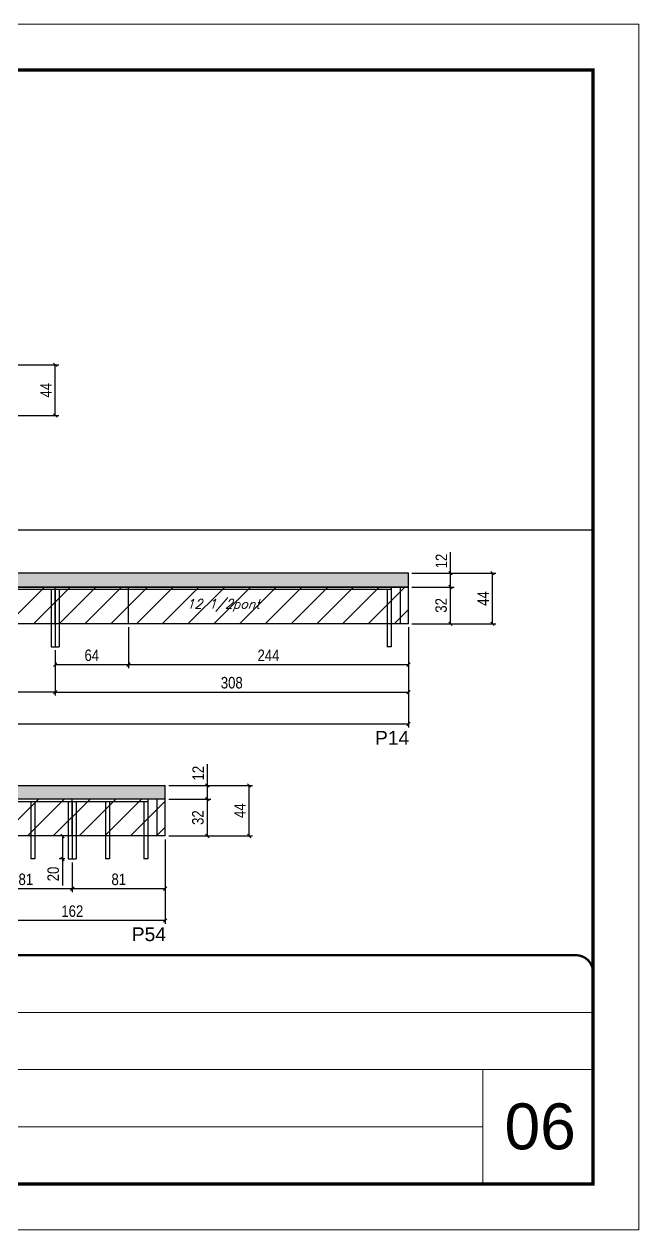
# Model space of a CAD drawing. Extents: x 3309 to 9590, y -2522 to 15424.
# Drawn here: x 5857 to 6393, y 12409 to 13459 of the extents above; entities that cross this region are included whole.
import ezdxf

# ---------------------------------------------------------------- set-up
doc = ezdxf.new("R2010")
doc.units = 0
doc.linetypes.add('CONTINUO', pattern=[0])
doc.linetypes.add('DASHED', pattern=[0.75, 0.5, -0.25])
for name, color, linetype in [('5', 5, 'Continuous'), ('COTA', 241, 'Continuous'), ('Painéis', 200, 'Continuous'), ('SARR_2.2x7', 40, 'Continuous'), ('SARR_3.5x7', 81, 'Continuous'), ('texto', 7, 'Continuous')]:
    doc.layers.add(name, color=color, linetype=linetype)
for name, color, linetype, lineweight in [('CARIMBO', 255, 'Continuous', 9), ('Folhas', 255, 'Continuous', 9), ('Hachura', 251, 'Continuous', 9), ('SARRAFO DE PRESSAO', 251, 'DASHED', 9)]:
    doc.layers.add(name, color=color, linetype=linetype, lineweight=lineweight)
doc.styles.add('ARIAL', font='arial.ttf')
doc.styles.add('COTA TECNICA', font='techl___.ttf', dxfattribs={"height": 10})
doc.styles.add('Romans', font='romans.shx')
doc.styles.get("Standard").update_dxf_attribs({"font": 'arial.ttf'})
doc.dimstyles.new('PAINEL', dxfattribs={"dimtxt": 10, "dimasz": 3, "dimexe": 3, "dimexo": 3, "dimgap": 3, "dimtad": 1, "dimdec": 1, "dimzin": 12, "dimdsep": 46, "dimtxsty": 'COTA TECNICA', "dimblk1": 'OBLIQUE', "dimblk2": 'OBLIQUE', "dimsah": 1, "dimcen": 0.9, "dimclrd": 4, "dimclre": 4, "dimclrt": 240, "dimadec": 1, "dimazin": 3, "dimtfac": 1, "dimtdec": 1, "dimtmove": 0, "dimatfit": 3, "dimfxl": 1, "dimtolj": 1, "dimtzin": 12, "dimarcsym": 0})

# ---------------------------------------------------------------- blocks, each defined once
blk = doc.blocks.new('9999999999')
at = {"color": 30, "linetype": 'CONTINUO'}
for p, q in [((98564.6, 34379.6), (99584, 34379.6)), ((98564.6, 34329.8), (99488, 34329.8)), ((99584, 34329.8), (99488, 34329.8)), ((99488, 34329.8), (99488, 34230.2)), ((98564.6, 34280), (99488, 34280))]:
    blk.add_line(p, q, dxfattribs=at)
at = {"color": 30, "linetype": 'CONTINUO', "const_width": 2}
blk.add_lwpolyline([(99584, 34230.2), (99584, 34414.4, 0.414214), (99569, 34429.4), (98229, 34429.4, 0.414214), (98214, 34414.4), (98214, 34245.2, 0.414214), (98229, 34230.2), (99584, 34230.2)], format="xyb", dxfattribs=at)
at = {"layer": 'Folhas'}
blk.add_lwpolyline([(98139, 34190.2), (99624, 34190.2), (99624, 35240.2), (98139, 35240.2)], close=True, dxfattribs=at)
at = {"layer": 'Folhas', "color": 30, "const_width": 3}
blk.add_lwpolyline([(98214, 34230.2), (99584, 34230.2), (99584, 35200.2), (98214, 35200.2)], close=True, dxfattribs=at)
blk = doc.blocks.new('_Oblique')
at = {"color": 0, "linetype": 'ByBlock', "lineweight": -2}
blk.add_line((-0.5, -0.5), (0.5, 0.5), dxfattribs=at)
blk = doc.blocks.new('*D123')
at = {"layer": 'COTA', "color": 4, "lineweight": -2, "transparency": 16777216}
for p, q in [((5814, 13162.5), (5887.2, 13162.5)), ((5884.2, 13118.5), (5884.2, 13162.5)), ((5814, 13118.5), (5887.2, 13118.5))]:
    blk.add_line(p, q, dxfattribs=at)
at = {"layer": 'Defpoints', "color": 0, "transparency": 16777216}
for p in [(5811, 13162.5), (5884.2, 13162.5), (5811, 13118.5)]:
    blk.add_point(p, dxfattribs=at)
at = {"layer": 'COTA', "color": 4, "lineweight": -2, "transparency": 16777216, "xscale": 3, "yscale": 3, "zscale": 3}
for p, rotation in [((5884.2, 13162.5), 90), ((5884.2, 13118.5), 270)]:
    blk.add_blockref('_Oblique', p, dxfattribs=dict(at, rotation=rotation))
at = {"layer": 'COTA', "color": 240, "transparency": 16777216, "insert": (5876.1, 13140.5), "char_height": 10, "attachment_point": 5, "rotation": 90, "style": 'COTA TECNICA'}
blk.add_mtext('\\A1;44', dxfattribs=at)
blk = doc.blocks.new('*D130')
at = {"layer": 'COTA', "color": 4, "linetype": 'ByBlock', "lineweight": -2, "transparency": 16777216}
for p, q in [((5640, 12934.1), (5640, 12874.5)), ((5884, 12914.1), (5884, 12874.5)), ((5884, 12877.5), (5640, 12877.5))]:
    blk.add_line(p, q, dxfattribs=at)
at = {"layer": 'Defpoints', "color": 0, "linetype": 'ByBlock', "transparency": 16777216}
for p in [(5640, 12937.1), (5884, 12917.1), (5640, 12877.5)]:
    blk.add_point(p, dxfattribs=at)
at = {"layer": 'COTA', "color": 4, "linetype": 'ByBlock', "lineweight": -2, "transparency": 16777216, "xscale": 3, "yscale": 3, "zscale": 3, "rotation": 180}
blk.add_blockref('_Oblique', (5640, 12877.5), dxfattribs=at)
at = {"layer": 'COTA', "color": 4, "linetype": 'ByBlock', "lineweight": -2, "transparency": 16777216, "xscale": 3, "yscale": 3, "zscale": 3}
blk.add_blockref('_Oblique', (5884, 12877.5), dxfattribs=at)
at = {"layer": 'COTA', "color": 240, "linetype": 'ByBlock', "transparency": 16777216, "insert": (5762, 12885.6), "char_height": 10, "attachment_point": 5, "style": 'COTA TECNICA'}
blk.add_mtext('\\A1;244', dxfattribs=at)
blk = doc.blocks.new('*D141')
at = {"layer": 'COTA', "color": 4, "linetype": 'ByBlock', "lineweight": -2, "transparency": 16777216}
for p, q in [((5396, 12934.1), (5396, 12846.8)), ((6192, 12934.1), (6192, 12846.8)), ((6192, 12849.8), (5396, 12849.8))]:
    blk.add_line(p, q, dxfattribs=at)
at = {"layer": 'Defpoints', "color": 0, "linetype": 'ByBlock', "transparency": 16777216}
for p in [(5396, 12937.1), (6192, 12937.1), (5396, 12849.8)]:
    blk.add_point(p, dxfattribs=at)
at = {"layer": 'COTA', "color": 4, "linetype": 'ByBlock', "lineweight": -2, "transparency": 16777216, "xscale": 3, "yscale": 3, "zscale": 3, "rotation": 180}
blk.add_blockref('_Oblique', (5396, 12849.8), dxfattribs=at)
at = {"layer": 'COTA', "color": 4, "linetype": 'ByBlock', "lineweight": -2, "transparency": 16777216, "xscale": 3, "yscale": 3, "zscale": 3}
blk.add_blockref('_Oblique', (6192, 12849.8), dxfattribs=at)
at = {"layer": 'COTA', "color": 240, "linetype": 'ByBlock', "transparency": 16777216, "insert": (5794, 12857.9), "char_height": 10, "attachment_point": 5, "style": 'COTA TECNICA'}
blk.add_mtext('\\A1;796', dxfattribs=at)
blk = doc.blocks.new('*D142')
at = {"layer": 'COTA', "color": 4, "lineweight": -2, "transparency": 16777216}
for p, q in [((6195, 12969.1), (6231.7, 12969.1)), ((6228.7, 12937.1), (6228.7, 12969.1)), ((6195, 12937.1), (6231.7, 12937.1))]:
    blk.add_line(p, q, dxfattribs=at)
at = {"layer": 'Defpoints', "color": 0, "transparency": 16777216}
for p in [(6192, 12969.1), (6228.7, 12969.1), (6192, 12937.1)]:
    blk.add_point(p, dxfattribs=at)
at = {"layer": 'COTA', "color": 4, "lineweight": -2, "transparency": 16777216, "xscale": 3, "yscale": 3, "zscale": 3}
for p, rotation in [((6228.7, 12969.1), 90), ((6228.7, 12937.1), 270)]:
    blk.add_blockref('_Oblique', p, dxfattribs=dict(at, rotation=rotation))
at = {"layer": 'COTA', "color": 240, "transparency": 16777216, "insert": (6220.5, 12953.1), "char_height": 10, "attachment_point": 5, "rotation": 90, "style": 'COTA TECNICA'}
blk.add_mtext('\\A1;32', dxfattribs=at)
blk = doc.blocks.new('*D143')
at = {"layer": 'COTA', "color": 4, "lineweight": -2, "transparency": 16777216}
for p, q in [((6228.7, 12981.1), (6228.7, 12999.4)), ((6195, 12981.1), (6231.7, 12981.1)), ((6228.7, 12969.1), (6228.7, 12981.1)), ((6195, 12969.1), (6231.7, 12969.1))]:
    blk.add_line(p, q, dxfattribs=at)
at = {"layer": 'Defpoints', "color": 0, "transparency": 16777216}
for p in [(6192, 12981.1), (6228.7, 12981.1), (6192, 12969.1)]:
    blk.add_point(p, dxfattribs=at)
at = {"layer": 'COTA', "color": 4, "lineweight": -2, "transparency": 16777216, "xscale": 3, "yscale": 3, "zscale": 3}
for p, rotation in [((6228.7, 12981.1), 90), ((6228.7, 12969.1), 270)]:
    blk.add_blockref('_Oblique', p, dxfattribs=dict(at, rotation=rotation))
at = {"layer": 'COTA', "color": 240, "transparency": 16777216, "insert": (6220.7, 12991.7), "char_height": 10, "attachment_point": 5, "rotation": 90, "style": 'COTA TECNICA'}
blk.add_mtext('\\A1;12', dxfattribs=at)
blk = doc.blocks.new('*D144')
at = {"layer": 'COTA', "color": 4, "lineweight": -2, "transparency": 16777216}
for p, q in [((6195, 12981.1), (6268.2, 12981.1)), ((6265.2, 12937.1), (6265.2, 12981.1)), ((6195, 12937.1), (6268.2, 12937.1))]:
    blk.add_line(p, q, dxfattribs=at)
at = {"layer": 'Defpoints', "color": 0, "transparency": 16777216}
for p in [(6192, 12981.1), (6265.2, 12981.1), (6192, 12937.1)]:
    blk.add_point(p, dxfattribs=at)
at = {"layer": 'COTA', "color": 4, "lineweight": -2, "transparency": 16777216, "xscale": 3, "yscale": 3, "zscale": 3}
for p, rotation in [((6265.2, 12981.1), 90), ((6265.2, 12937.1), 270)]:
    blk.add_blockref('_Oblique', p, dxfattribs=dict(at, rotation=rotation))
at = {"layer": 'COTA', "color": 240, "transparency": 16777216, "insert": (6257.1, 12959.1), "char_height": 10, "attachment_point": 5, "rotation": 90, "style": 'COTA TECNICA'}
blk.add_mtext('\\A1;44', dxfattribs=at)
blk = doc.blocks.new('*D145')
at = {"layer": 'COTA', "color": 4, "lineweight": -2, "transparency": 16777216}
for p, q in [((6192, 12934.1), (6192, 12874.5)), ((5884, 12914.1), (5884, 12874.5)), ((5884, 12877.5), (6192, 12877.5))]:
    blk.add_line(p, q, dxfattribs=at)
at = {"layer": 'Defpoints', "color": 0, "transparency": 16777216}
for p in [(6192, 12937.1), (5884, 12917.1), (6192, 12877.5)]:
    blk.add_point(p, dxfattribs=at)
at = {"layer": 'COTA', "color": 4, "lineweight": -2, "transparency": 16777216, "xscale": 3, "yscale": 3, "zscale": 3, "rotation": 180}
blk.add_blockref('_Oblique', (5884, 12877.5), dxfattribs=at)
at = {"layer": 'COTA', "color": 4, "lineweight": -2, "transparency": 16777216, "xscale": 3, "yscale": 3, "zscale": 3}
blk.add_blockref('_Oblique', (6192, 12877.5), dxfattribs=at)
at = {"layer": 'COTA', "color": 240, "transparency": 16777216, "insert": (6038, 12885.7), "char_height": 10, "attachment_point": 5, "style": 'COTA TECNICA'}
blk.add_mtext('\\A1;308', dxfattribs=at)
blk = doc.blocks.new('*D146')
at = {"layer": 'COTA', "color": 4, "lineweight": -2, "transparency": 16777216}
for p, q in [((5948, 12934.1), (5948, 12898.5)), ((5884, 12914.1), (5884, 12898.5)), ((5884, 12901.5), (5948, 12901.5))]:
    blk.add_line(p, q, dxfattribs=at)
at = {"layer": 'Defpoints', "color": 0, "transparency": 16777216}
for p in [(5948, 12937.1), (5884, 12917.1), (5948, 12901.5)]:
    blk.add_point(p, dxfattribs=at)
at = {"layer": 'COTA', "color": 4, "lineweight": -2, "transparency": 16777216, "xscale": 3, "yscale": 3, "zscale": 3, "rotation": 180}
blk.add_blockref('_Oblique', (5884, 12901.5), dxfattribs=at)
at = {"layer": 'COTA', "color": 4, "lineweight": -2, "transparency": 16777216, "xscale": 3, "yscale": 3, "zscale": 3}
blk.add_blockref('_Oblique', (5948, 12901.5), dxfattribs=at)
at = {"layer": 'COTA', "color": 240, "transparency": 16777216, "insert": (5916, 12909.6), "char_height": 10, "attachment_point": 5, "style": 'COTA TECNICA'}
blk.add_mtext('\\A1;64', dxfattribs=at)
blk = doc.blocks.new('*D147')
at = {"layer": 'COTA', "color": 4, "lineweight": -2, "transparency": 16777216}
for p, q in [((5948, 12934.1), (5948, 12898.5)), ((6192, 12934.1), (6192, 12898.5)), ((5948, 12901.5), (6192, 12901.5))]:
    blk.add_line(p, q, dxfattribs=at)
at = {"layer": 'Defpoints', "color": 0, "transparency": 16777216}
for p in [(5948, 12937.1), (6192, 12937.1), (6192, 12901.5)]:
    blk.add_point(p, dxfattribs=at)
at = {"layer": 'COTA', "color": 4, "lineweight": -2, "transparency": 16777216, "xscale": 3, "yscale": 3, "zscale": 3, "rotation": 180}
blk.add_blockref('_Oblique', (5948, 12901.5), dxfattribs=at)
at = {"layer": 'COTA', "color": 4, "lineweight": -2, "transparency": 16777216, "xscale": 3, "yscale": 3, "zscale": 3}
blk.add_blockref('_Oblique', (6192, 12901.5), dxfattribs=at)
at = {"layer": 'COTA', "color": 240, "transparency": 16777216, "insert": (6070, 12909.6), "char_height": 10, "attachment_point": 5, "style": 'COTA TECNICA'}
blk.add_mtext('\\A1;244', dxfattribs=at)
blk = doc.blocks.new('*D134')
at = {"layer": 'COTA', "color": 4, "linetype": 'ByBlock', "lineweight": -2, "transparency": 16777216}
for p, q in [((5980, 12749.3), (5980, 12703.4)), ((5899, 12729.3), (5899, 12703.4)), ((5980, 12706.4), (5899, 12706.4))]:
    blk.add_line(p, q, dxfattribs=at)
at = {"layer": 'Defpoints', "color": 0, "linetype": 'ByBlock', "transparency": 16777216}
for p in [(5980, 12752.3), (5899, 12732.3), (5899, 12706.4)]:
    blk.add_point(p, dxfattribs=at)
at = {"layer": 'COTA', "color": 4, "linetype": 'ByBlock', "lineweight": -2, "transparency": 16777216, "xscale": 3, "yscale": 3, "zscale": 3, "rotation": 180}
blk.add_blockref('_Oblique', (5899, 12706.4), dxfattribs=at)
at = {"layer": 'COTA', "color": 4, "linetype": 'ByBlock', "lineweight": -2, "transparency": 16777216, "xscale": 3, "yscale": 3, "zscale": 3}
blk.add_blockref('_Oblique', (5980, 12706.4), dxfattribs=at)
at = {"layer": 'COTA', "color": 240, "linetype": 'ByBlock', "transparency": 16777216, "insert": (5939.5, 12714.5), "char_height": 10, "attachment_point": 5, "style": 'COTA TECNICA'}
blk.add_mtext('\\A1;81', dxfattribs=at)
blk = doc.blocks.new('*D135')
at = {"layer": 'COTA', "color": 4, "linetype": 'ByBlock', "lineweight": -2, "transparency": 16777216}
for p, q in [((5818, 12749.3), (5818, 12703.4)), ((5899, 12729.3), (5899, 12703.4)), ((5899, 12706.4), (5818, 12706.4))]:
    blk.add_line(p, q, dxfattribs=at)
at = {"layer": 'Defpoints', "color": 0, "linetype": 'ByBlock', "transparency": 16777216}
for p in [(5818, 12752.3), (5899, 12732.3), (5818, 12706.4)]:
    blk.add_point(p, dxfattribs=at)
at = {"layer": 'COTA', "color": 4, "linetype": 'ByBlock', "lineweight": -2, "transparency": 16777216, "xscale": 3, "yscale": 3, "zscale": 3, "rotation": 180}
blk.add_blockref('_Oblique', (5818, 12706.4), dxfattribs=at)
at = {"layer": 'COTA', "color": 4, "linetype": 'ByBlock', "lineweight": -2, "transparency": 16777216, "xscale": 3, "yscale": 3, "zscale": 3}
blk.add_blockref('_Oblique', (5899, 12706.4), dxfattribs=at)
at = {"layer": 'COTA', "color": 240, "linetype": 'ByBlock', "transparency": 16777216, "insert": (5858.5, 12714.5), "char_height": 10, "attachment_point": 5, "style": 'COTA TECNICA'}
blk.add_mtext('\\A1;81', dxfattribs=at)
blk = doc.blocks.new('*D151')
at = {"layer": 'COTA', "color": 4, "linetype": 'ByBlock', "lineweight": -2, "transparency": 16777216}
for p, q in [((5818, 12749.3), (5818, 12675.7)), ((5980, 12749.3), (5980, 12675.7)), ((5980, 12678.7), (5818, 12678.7))]:
    blk.add_line(p, q, dxfattribs=at)
at = {"layer": 'Defpoints', "color": 0, "linetype": 'ByBlock', "transparency": 16777216}
for p in [(5818, 12752.3), (5980, 12752.3), (5818, 12678.7)]:
    blk.add_point(p, dxfattribs=at)
at = {"layer": 'COTA', "color": 4, "linetype": 'ByBlock', "lineweight": -2, "transparency": 16777216, "xscale": 3, "yscale": 3, "zscale": 3, "rotation": 180}
blk.add_blockref('_Oblique', (5818, 12678.7), dxfattribs=at)
at = {"layer": 'COTA', "color": 4, "linetype": 'ByBlock', "lineweight": -2, "transparency": 16777216, "xscale": 3, "yscale": 3, "zscale": 3}
blk.add_blockref('_Oblique', (5980, 12678.7), dxfattribs=at)
at = {"layer": 'COTA', "color": 240, "linetype": 'ByBlock', "transparency": 16777216, "insert": (5899, 12686.8), "char_height": 10, "attachment_point": 5, "style": 'COTA TECNICA'}
blk.add_mtext('\\A1;162', dxfattribs=at)
blk = doc.blocks.new('*D136')
at = {"layer": 'COTA', "color": 4, "lineweight": -2, "transparency": 16777216}
for p, q in [((5983, 12784.3), (6019.7, 12784.3)), ((6016.7, 12752.3), (6016.7, 12784.3)), ((5983, 12752.3), (6019.7, 12752.3))]:
    blk.add_line(p, q, dxfattribs=at)
at = {"layer": 'Defpoints', "color": 0, "transparency": 16777216}
for p in [(5980, 12784.3), (6016.7, 12784.3), (5980, 12752.3)]:
    blk.add_point(p, dxfattribs=at)
at = {"layer": 'COTA', "color": 4, "lineweight": -2, "transparency": 16777216, "xscale": 3, "yscale": 3, "zscale": 3}
for p, rotation in [((6016.7, 12784.3), 90), ((6016.7, 12752.3), 270)]:
    blk.add_blockref('_Oblique', p, dxfattribs=dict(at, rotation=rotation))
at = {"layer": 'COTA', "color": 240, "transparency": 16777216, "insert": (6008.5, 12768.3), "char_height": 10, "attachment_point": 5, "rotation": 90, "style": 'COTA TECNICA'}
blk.add_mtext('\\A1;32', dxfattribs=at)
blk = doc.blocks.new('*D137')
at = {"layer": 'COTA', "color": 4, "lineweight": -2, "transparency": 16777216}
for p, q in [((6016.7, 12796.3), (6016.7, 12814.7)), ((5983, 12796.3), (6019.7, 12796.3)), ((6016.7, 12784.3), (6016.7, 12796.3)), ((5983, 12784.3), (6019.7, 12784.3))]:
    blk.add_line(p, q, dxfattribs=at)
at = {"layer": 'Defpoints', "color": 0, "transparency": 16777216}
for p in [(5980, 12796.3), (6016.7, 12796.3), (5980, 12784.3)]:
    blk.add_point(p, dxfattribs=at)
at = {"layer": 'COTA', "color": 4, "lineweight": -2, "transparency": 16777216, "xscale": 3, "yscale": 3, "zscale": 3}
for p, rotation in [((6016.7, 12796.3), 90), ((6016.7, 12784.3), 270)]:
    blk.add_blockref('_Oblique', p, dxfattribs=dict(at, rotation=rotation))
at = {"layer": 'COTA', "color": 240, "transparency": 16777216, "insert": (6008.7, 12807), "char_height": 10, "attachment_point": 5, "rotation": 90, "style": 'COTA TECNICA'}
blk.add_mtext('\\A1;12', dxfattribs=at)
blk = doc.blocks.new('*D138')
at = {"layer": 'COTA', "color": 4, "lineweight": -2, "transparency": 16777216}
for p, q in [((5983, 12796.3), (6056.2, 12796.3)), ((6053.2, 12752.3), (6053.2, 12796.3)), ((5983, 12752.3), (6056.2, 12752.3))]:
    blk.add_line(p, q, dxfattribs=at)
at = {"layer": 'Defpoints', "color": 0, "transparency": 16777216}
for p in [(5980, 12796.3), (6053.2, 12796.3), (5980, 12752.3)]:
    blk.add_point(p, dxfattribs=at)
at = {"layer": 'COTA', "color": 4, "lineweight": -2, "transparency": 16777216, "xscale": 3, "yscale": 3, "zscale": 3}
for p, rotation in [((6053.2, 12796.3), 90), ((6053.2, 12752.3), 270)]:
    blk.add_blockref('_Oblique', p, dxfattribs=dict(at, rotation=rotation))
at = {"layer": 'COTA', "color": 240, "transparency": 16777216, "insert": (6045.1, 12774.3), "char_height": 10, "attachment_point": 5, "rotation": 90, "style": 'COTA TECNICA'}
blk.add_mtext('\\A1;44', dxfattribs=at)
blk = doc.blocks.new('*D139')
at = {"layer": 'COTA', "color": 4, "lineweight": -2, "transparency": 16777216}
for p, q in [((5892.5, 12752.3), (5887.5, 12752.3)), ((5890.5, 12752.3), (5890.5, 12732.3)), ((5892.5, 12732.3), (5887.5, 12732.3)), ((5890.5, 12732.3), (5890.5, 12709.1))]:
    blk.add_line(p, q, dxfattribs=at)
at = {"layer": 'Defpoints', "color": 0, "transparency": 16777216}
for p in [(5895.5, 12752.3), (5890.5, 12732.3), (5895.5, 12732.3)]:
    blk.add_point(p, dxfattribs=at)
at = {"layer": 'COTA', "color": 4, "lineweight": -2, "transparency": 16777216, "xscale": 3, "yscale": 3, "zscale": 3}
for p, rotation in [((5890.5, 12752.3), 90), ((5890.5, 12732.3), 270)]:
    blk.add_blockref('_Oblique', p, dxfattribs=dict(at, rotation=rotation))
at = {"layer": 'COTA', "color": 240, "transparency": 16777216, "insert": (5882.4, 12719.2), "char_height": 10, "attachment_point": 5, "rotation": 90, "style": 'COTA TECNICA'}
blk.add_mtext('\\A1;20', dxfattribs=at)
blk = doc.blocks.new('*D140')
at = {"layer": 'COTA', "color": 4, "lineweight": -2, "transparency": 16777216}
for p, q in [((5892.5, 12752.3), (5887.5, 12752.3)), ((5890.5, 12752.3), (5890.5, 12732.3)), ((5892.5, 12732.3), (5887.5, 12732.3)), ((5890.5, 12732.3), (5890.5, 12709.1))]:
    blk.add_line(p, q, dxfattribs=at)
at = {"layer": 'Defpoints', "color": 0, "transparency": 16777216}
for p in [(5895.5, 12752.3), (5890.5, 12732.3), (5895.5, 12732.3)]:
    blk.add_point(p, dxfattribs=at)
at = {"layer": 'COTA', "color": 4, "lineweight": -2, "transparency": 16777216, "xscale": 3, "yscale": 3, "zscale": 3}
for p, rotation in [((5890.5, 12752.3), 90), ((5890.5, 12732.3), 270)]:
    blk.add_blockref('_Oblique', p, dxfattribs=dict(at, rotation=rotation))
at = {"layer": 'COTA', "color": 240, "transparency": 16777216, "insert": (5882.4, 12719.2), "char_height": 10, "attachment_point": 5, "rotation": 90, "style": 'COTA TECNICA'}
blk.add_mtext('\\A1;20', dxfattribs=at)

msp = doc.modelspace()

# ---------------------------------------------------------------- hatches: boundary and pattern name
at = {"layer": 'COTA'}
h = msp.add_hatch(dxfattribs=at)
h.set_pattern_fill('AR-CONC', color=256, scale=0.03)
h.set_pattern_definition([(50, (9.2413, -30.52), (5.46554, -0.4781726), [0.5715, -6.2865]), (355, (9.2413, -30.52), (-1.0573026, 5.7317054), [0.4572, -5.0292175]), (100.451445, (9.697, -30.56), (4.4082374, 5.2535326), [0.4857003, -5.3427073]), (46.1842, (9.241, -28.996), (8.1323712, -1.2612698), [0.85725, -9.42975]), (96.63556, (9.919, -29.101), (7.122124, 7.4227837), [0.7285507, -8.0140682]), (351.18415, (9.241, -28.996), (7.122124, 7.4227837), [0.685799, -7.543792]), (21, (10.0033, -29.377), (4.5484317, -3.067956), [0.5715, -6.2865]), (326, (10.0033, -29.377), (1.8540609, 5.525639), [0.4572, -5.0292]), (71.451445, (10.3824, -29.6326), (6.4024926, 2.457683), [0.4857003, -5.3426981]), (37.5, (9.2413, -30.52), (0.0926581, 2.53665117), [0, -4.96824, 0, -5.1054, 0, -5.04825]), (7.5, (9.2413, -30.52), (2.0045899, 3.00541724), [0, -2.91084, 0, -4.85394, 0, -1.92405]), (327.5, (7.542, -30.52), (4.06771786, -0.17186232), [0, -1.905, 0, -5.9436, 0, -7.8867]), (317.5, (6.78, -30.52), (4.4438754, 0.7627947), [0, -2.4765, 0, -3.94716, 0, -5.6007])])
h.paths.add_polyline_path([(5395.96, 12981.08), (5395.96, 12969.08), (6191.96, 12969.08), (6191.96, 12981.08)])
h = msp.add_hatch(dxfattribs=at)
h.set_pattern_fill('AR-CONC', color=256, scale=0.03)
h.set_pattern_definition([(50, (-1585, -323.371), (5.4655401, -0.4781726), [0.5715, -6.2865]), (355, (-1585, -323.371), (-1.0573026, 5.7317054), [0.4572, -5.0292175]), (100.451445, (-1584.5445, -323.411), (4.4082374, 5.2535326), [0.4857003, -5.3427073]), (46.1842, (-1585, -321.847), (8.1323712, -1.2612698), [0.85725, -9.42975]), (96.63556, (-1584.322, -321.952), (7.122124, 7.4227837), [0.7285507, -8.0140682]), (351.18415, (-1585, -321.847), (7.122124, 7.4227837), [0.685799, -7.543792]), (21, (-1584.238, -322.228), (4.5484317, -3.067956), [0.5715, -6.2865]), (326, (-1584.238, -322.228), (1.8540609, 5.525639), [0.4572, -5.0292]), (71.451445, (-1583.859, -322.4837), (6.4024926, 2.457683), [0.4857003, -5.3426981]), (37.5, (-1585, -323.371), (0.0926581, 2.53665117), [0, -4.96824, 0, -5.1054, 0, -5.04825]), (7.5, (-1585, -323.371), (2.00458988, 3.00541724), [0, -2.91084, 0, -4.85394, 0, -1.92405]), (327.5, (-1586.6993, -323.371), (4.06771786, -0.17186232), [0, -1.905, 0, -5.9436, 0, -7.8867]), (317.5, (-1587.4613, -323.371), (4.4438754, 0.7627947), [0, -2.4765, 0, -3.94716, 0, -5.6007])])
h.paths.add_polyline_path([(5817.96, 12784.35), (5979.96, 12784.35), (5979.96, 12796.35), (5395.96, 12796.35), (5395.96, 12784.35), (5787.96, 12784.35), (5787.96, 12752.35), (5817.96, 12752.35)])
at = {"layer": 'Hachura', "linetype": 'ByBlock'}
h = msp.add_hatch(dxfattribs=at)
h.set_pattern_fill('ANSI31', color=256, scale=5)
h.paths.add_polyline_path([(5639.96, 12937.08), (5639.96, 12969.08), (5395.96, 12969.08), (5395.96, 12937.08)])
h.paths.add_polyline_path([(5639.96, 12969.08), (5639.96, 12937.08), (5883.96, 12937.08), (5883.96, 12969.08)])
h.paths.add_polyline_path([(5947.96, 12937.08), (5947.96, 12969.08), (5883.96, 12969.08), (5883.96, 12937.08)])
h.paths.add_polyline_path([(5947.96, 12969.08), (5947.96, 12937.08), (6191.96, 12937.08), (6191.96, 12969.08)])
h.paths.add_polyline_path([(5979.96, 12752.35), (5979.96, 12784.35), (5898.96, 12784.35), (5898.96, 12752.35)])
h.paths.add_polyline_path([(5898.96, 12784.35), (5817.96, 12784.35), (5817.96, 12752.35), (5898.96, 12752.35)])
h.paths.add_polyline_path([(5787.96, 12784.35), (5639.96, 12784.35), (5639.96, 12752.35), (5787.96, 12752.35)])
h.paths.add_polyline_path([(5395.96, 12784.35), (5395.96, 12752.35), (5639.96, 12752.35), (5639.96, 12784.35)])

# ---------------------------------------------------------------- linework, layer by layer
at = {"layer": 'COTA'}
for p, q in [((4982.87, 13018.89), (6352.87, 13018.89)), ((5883.96, 12937.08), (5883.96, 12917.08)), ((5880.46, 12917.08), (5887.46, 12917.08)), ((6176.96, 12917.08), (6173.46, 12917.08)), ((5395.96, 12796.35), (5979.96, 12796.35)), ((5979.96, 12784.35), (5979.96, 12796.35)), ((5898.96, 12752.35), (5898.96, 12732.35)), ((5866.37, 12732.35), (5862.87, 12732.35)), ((5895.46, 12732.35), (5902.46, 12732.35)), ((5931.41, 12732.35), (5927.91, 12732.35)), ((5964.96, 12732.35), (5961.46, 12732.35))]:
    msp.add_line(p, q, dxfattribs=at)
msp.add_lwpolyline([(5395.96, 12969.08), (6191.96, 12969.08), (6191.96, 12981.08), (5395.96, 12981.08)], close=True, dxfattribs=at)
at = {"layer": 'Painéis', "linetype": 'ByBlock'}
for p, q in [((6191.96, 12969.08), (5395.96, 12969.08)), ((5883.96, 12937.08), (5883.96, 12969.08)), ((5947.96, 12937.08), (5947.96, 12969.08)), ((6191.96, 12937.08), (6191.96, 12969.08)), ((6191.96, 12937.08), (5395.96, 12937.08)), ((5979.96, 12784.35), (5817.96, 12784.35)), ((5898.96, 12752.35), (5898.96, 12784.35)), ((5979.96, 12752.35), (5979.96, 12784.35)), ((5979.96, 12752.35), (5817.96, 12752.35))]:
    msp.add_line(p, q, dxfattribs=at)
at = {"layer": 'SARR_2.2x7', "linetype": 'Continuous'}
for p, q in [((6184.96, 12937.08), (6184.96, 12969.08)), ((5883.96, 12966.88), (5814.96, 12966.88)), ((6176.96, 12966.88), (5883.96, 12966.88)), ((5898.96, 12782.15), (5832.96, 12782.15)), ((5964.96, 12782.15), (5898.96, 12782.15)), ((5972.96, 12752.35), (5972.96, 12784.35))]:
    msp.add_line(p, q, dxfattribs=at)
at = {"layer": 'SARR_3.5x7'}
for p, q in [((6176.96, 12969.08), (6176.96, 12917.08)), ((5880.46, 12966.88), (5880.46, 12917.08)), ((5883.96, 12966.88), (5883.96, 12937.08)), ((5887.46, 12966.88), (5887.46, 12917.08)), ((6173.46, 12966.88), (6173.46, 12917.08)), ((5862.87, 12782.15), (5862.87, 12732.35)), ((5866.37, 12782.15), (5866.37, 12732.35)), ((5895.46, 12782.15), (5895.46, 12732.35)), ((5898.96, 12782.15), (5898.96, 12752.35)), ((5902.46, 12782.15), (5902.46, 12732.35)), ((5927.91, 12782.15), (5927.91, 12732.35)), ((5931.41, 12782.15), (5931.41, 12732.35)), ((5961.46, 12782.15), (5961.46, 12732.35)), ((5964.96, 12784.35), (5964.96, 12732.35))]:
    msp.add_line(p, q, dxfattribs=at)

# ---------------------------------------------------------------- block references
at = {"layer": 'SARRAFO DE PRESSAO', "color": 6, "linetype": 'ByBlock'}
msp.add_blockref('9999999999', (-93231.11, -21780.92), dxfattribs=at)

# ---------------------------------------------------------------- texts
at = {"layer": '5', "linetype": 'Continuous'}
for s, p in [('P14', (6162.85, 12831.78)), ('P54', (5950.85, 12660.71))]:
    msp.add_text(s, height=12, rotation=0.00004, dxfattribs=at).set_placement(p)
at = {"layer": 'CARIMBO', "style": 'ARIAL'}
msp.add_text('06', height=40, dxfattribs=at).set_placement((6275.73, 12479.43))
at = {"layer": 'texto', "color": 2, "insert": (6030.46, 12953.08), "char_height": 8, "attachment_point": 5, "style": 'Romans'}
msp.add_mtext('{\\Q19;\\C256;12 1/2pont}', dxfattribs=at)

# ---------------------------------------------------------------- dimensions: what is measured, and where the dimension line sits
at = {"layer": 'COTA'}
for base, p1, p2, picture, middle in [((5884.21, 13162.5, 0), (5810.96, 13118.5, 0), (5810.96, 13162.5, 0), '*D123', (5876.13, 13140.5, 0)), ((6228.72, 12981.08), (6191.96, 12969.08), (6191.96, 12981.08), '*D143', (6220.66, 12991.73)), ((6265.21, 12981.08), (6191.96, 12937.08), (6191.96, 12981.08), '*D144', (6257.13, 12959.08)), ((6228.72, 12969.08), (6191.96, 12937.08), (6191.96, 12969.08), '*D142', (6220.5, 12953.08)), ((6016.72, 12796.35), (5979.96, 12784.35), (5979.96, 12796.35), '*D137', (6008.66, 12807)), ((6053.21, 12796.35), (5979.96, 12752.35), (5979.96, 12796.35), '*D138', (6045.13, 12774.35)), ((6016.72, 12784.35), (5979.96, 12752.35), (5979.96, 12784.35), '*D136', (6008.5, 12768.35)), ((5890.49, 12732.35), (5895.46, 12752.35), (5895.46, 12732.35), '*D139', (5882.39, 12719.24)), ((5890.49, 12732.35), (5895.46, 12752.35), (5895.46, 12732.35), '*D140', (5882.39, 12719.24))]:
    dim = msp.add_linear_dim(base=base, p1=p1, p2=p2, angle=90, dimstyle='PAINEL', dxfattribs=at)
    dim.commit()
    dim.dimension.update_dxf_attribs({"geometry": picture, "text_midpoint": middle})
at = {"layer": 'COTA', "linetype": 'ByBlock'}
for base, p1, p2, picture, middle in [((5395.96, 12849.79), (6191.96, 12937.08), (5395.96, 12937.08), '*D141', (5793.96, 12857.92)), ((5639.96, 12877.5), (5883.96, 12917.08), (5639.96, 12937.08), '*D130', (5761.96, 12885.57)), ((5817.96, 12678.72), (5979.96, 12752.35), (5817.96, 12752.35), '*D151', (5898.96, 12686.82)), ((5898.96, 12706.43), (5979.96, 12752.35), (5898.96, 12732.35), '*D134', (5939.46, 12714.53))]:
    dim = msp.add_linear_dim(base=base, p1=p1, p2=p2, angle=180, dimstyle='PAINEL', dxfattribs=at)
    dim.commit()
    dim.dimension.update_dxf_attribs({"geometry": picture, "text_midpoint": middle})
at = {"layer": 'COTA'}
for base, p2, picture, middle in [((6191.96, 12877.5), (6191.96, 12937.08), '*D145', (6037.96, 12885.74)), ((5947.96, 12901.48), (5947.96, 12937.08), '*D146', (5915.96, 12909.58))]:
    dim = msp.add_linear_dim(base=base, p1=(5883.96, 12917.08), p2=p2, dimstyle='PAINEL', dxfattribs=at)
    dim.commit()
    dim.dimension.update_dxf_attribs({"geometry": picture, "text_midpoint": middle})
dim = msp.add_linear_dim(base=(6191.96, 12901.48), p1=(5947.96, 12937.08), p2=(6191.96, 12937.08), dimstyle='PAINEL', override={"dimtmove": 1}, dxfattribs=at)
dim.commit()
dim.dimension.update_dxf_attribs({"geometry": '*D147', "text_midpoint": (6069.96, 12909.55)})
at = {"layer": 'COTA', "linetype": 'ByBlock'}
dim = msp.add_linear_dim(base=(5817.96, 12706.43), p1=(5898.96, 12732.35), p2=(5817.96, 12752.35), angle=180, dimstyle='PAINEL', override={"dimtmove": 1}, dxfattribs=at)
dim.commit()
dim.dimension.update_dxf_attribs({"geometry": '*D135', "text_midpoint": (5858.46, 12714.53)})

doc.saveas('drawing.dxf')
